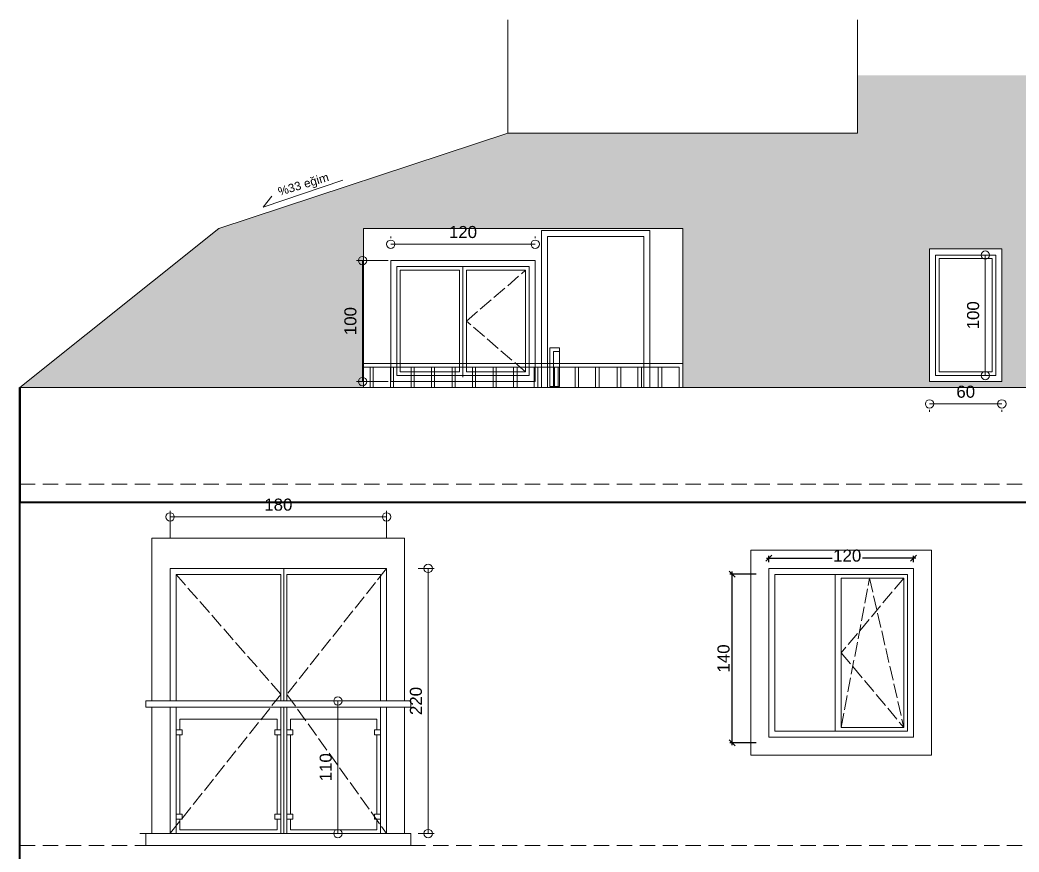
# Model space of a CAD drawing. Header units: millimetres. Extents: x 2990 to 12965, y 2692 to 30610.
# Drawn here: x 8947 to 9776, y 29920 to 30610 of the extents above; entities that cross this region are included whole.
import ezdxf
from ezdxf.enums import TextEntityAlignment as Align

# ---------------------------------------------------------------- set-up
doc = ezdxf.new("R2010")
doc.units = ezdxf.units.MM
doc.linetypes.add('ACAD_ISO02W100', pattern=[15, 12, -3])
doc.linetypes.add('HIDDENX2', pattern=[19.05, 12.7, -6.35])
for name, color, linetype, lineweight in [('SEM_DUVAR1', 136, 'Continuous', 40), ('SEM_IC OLCU', 140, 'Continuous', 13), ('SEM_KAPI', 30, 'Continuous', 18), ('SEM_PENCERE', 133, 'Continuous', 13), ('SEM_TEFRIS', 225, 'Continuous', 9), ('SEM_YAZI2', 53, 'Continuous', 9)]:
    doc.layers.add(name, color=color, linetype=linetype, lineweight=lineweight)
doc.styles.get("Standard").update_dxf_attribs({"font": 'arial.ttf'})
doc.styles.add('ÖLÇÜ YAZI', font='arial.ttf')
doc.dimstyles.new('1-50-İC', dxfattribs={"dimtxt": 10, "dimasz": 7, "dimexe": 5, "dimexo": 25, "dimgap": 5, "dimtad": 1, "dimdec": 0, "dimtxsty": 'Standard', "dimblk": 'ORIGIN', "dimcen": 5, "dimdle": 7, "dimclrd": 256, "dimclre": 256, "dimclrt": 256, "dimadec": 0, "dimazin": 0, "dimtfac": 1, "dimtdec": 0, "dimtix": 1, "dimtmove": 0, "dimatfit": 3, "dimldrblk": 'ORIGIN', "dimfxl": 1, "dimlwd": -1, "dimlwe": -1, "dimarcsym": 0})
doc.dimstyles.new('ÖLÇÜ50', dxfattribs={"dimscale": 100, "dimtxt": 0.1, "dimasz": 0.05, "dimexe": 0.02, "dimexo": 0.1, "dimgap": 0.02, "dimtad": 1, "dimdec": 0, "dimrnd": 0.5, "dimzin": 9, "dimdsep": 46, "dimtxsty": 'ÖLÇÜ YAZI', "dimblk": 'OBLIQUE', "dimcen": 0, "dimdle": 0.02, "dimclrd": 256, "dimclre": 256, "dimclrt": 256, "dimadec": 0, "dimazin": 0, "dimtfac": 1, "dimtdec": 0, "dimtix": 1, "dimtmove": 2, "dimatfit": 3, "dimldrblk": 'DOT', "dimfxl": 0.2, "dimfxlon": 1, "dimarcsym": 0})

# ---------------------------------------------------------------- blocks, each defined once
blk = doc.blocks.new('_Origin')
at = {"color": 0, "linetype": 'ByBlock', "lineweight": -2}
blk.add_line((0, 0), (-1, 0), dxfattribs=at)
blk.add_circle((0, 0), 0.5, dxfattribs=at)
blk = doc.blocks.new('*D1913')
at = {"layer": 'Defpoints', "color": 0, "transparency": 16777216}
for p in [(9210.49, 30045.15), (9210.49, 29935.15), (9210.49, 29935.15)]:
    blk.add_point(p, dxfattribs=at)
at = {"layer": 'SEM_IC OLCU', "transparency": 16777216}
for p, q in [((9235.49, 30045.15), (9215.49, 30045.15)), ((9210.49, 30038.15), (9210.49, 29942.15)), ((9235.49, 29935.15), (9215.49, 29935.15))]:
    blk.add_line(p, q, dxfattribs=at)
at = {"layer": 'SEM_IC OLCU', "transparency": 16777216, "xscale": 7, "yscale": 7, "zscale": 7}
for p, rotation in [((9210.49, 30045.15), 90), ((9210.49, 29935.15), 270)]:
    blk.add_blockref('_Origin', p, dxfattribs=dict(at, rotation=rotation))
at = {"layer": 'SEM_IC OLCU', "transparency": 16777216, "insert": (9200.38, 29990.15), "char_height": 10, "attachment_point": 5, "rotation": 90}
blk.add_mtext('110', dxfattribs=at)
blk = doc.blocks.new('*D1914')
at = {"layer": 'Defpoints', "color": 0, "transparency": 16777216}
for p in [(9252.02, 30155.15), (9252.02, 29935.15), (9285.34, 29935.15)]:
    blk.add_point(p, dxfattribs=at)
at = {"layer": 'SEM_IC OLCU', "transparency": 16777216}
for p, q in [((9277.02, 30155.15), (9290.34, 30155.15)), ((9285.34, 30148.15), (9285.34, 29942.15)), ((9277.02, 29935.15), (9290.34, 29935.15))]:
    blk.add_line(p, q, dxfattribs=at)
at = {"layer": 'SEM_IC OLCU', "transparency": 16777216, "xscale": 7, "yscale": 7, "zscale": 7}
for p, rotation in [((9285.34, 30155.15), 90), ((9285.34, 29935.15), 270)]:
    blk.add_blockref('_Origin', p, dxfattribs=dict(at, rotation=rotation))
at = {"layer": 'SEM_IC OLCU', "transparency": 16777216, "insert": (9275.24, 30045.15), "char_height": 10, "attachment_point": 5, "rotation": 90}
blk.add_mtext('220', dxfattribs=at)
blk = doc.blocks.new('*D1915')
at = {"layer": 'Defpoints', "color": 0, "transparency": 16777216}
for p in [(9250.85, 30197.89), (9071.16, 30155.15), (9250.85, 30155.15)]:
    blk.add_point(p, dxfattribs=at)
at = {"layer": 'SEM_IC OLCU', "transparency": 16777216}
for p, q in [((9071.16, 30180.15), (9071.16, 30202.89)), ((9078.16, 30197.89), (9243.85, 30197.89)), ((9250.85, 30180.15), (9250.85, 30202.89))]:
    blk.add_line(p, q, dxfattribs=at)
at = {"layer": 'SEM_IC OLCU', "transparency": 16777216, "xscale": 7, "yscale": 7, "zscale": 7, "rotation": 180}
blk.add_blockref('_Origin', (9071.16, 30197.89), dxfattribs=at)
at = {"layer": 'SEM_IC OLCU', "transparency": 16777216, "xscale": 7, "yscale": 7, "zscale": 7}
blk.add_blockref('_Origin', (9250.85, 30197.89), dxfattribs=at)
at = {"layer": 'SEM_IC OLCU', "transparency": 16777216, "insert": (9161.01, 30208), "char_height": 10, "attachment_point": 5}
blk.add_mtext('180', dxfattribs=at)
blk = doc.blocks.new('_Oblique')
at = {"color": 0, "linetype": 'ByBlock', "lineweight": -2}
blk.add_line((-0.5, -0.5), (0.5, 0.5), dxfattribs=at)
blk = doc.blocks.new('*D1916')
at = {"layer": 'Defpoints', "color": 0, "transparency": 16777216}
for p in [(9537.62, 30150.45), (9569.33, 30150.45), (9569.33, 30010.45)]:
    blk.add_point(p, dxfattribs=at)
at = {"layer": 'SEM_IC OLCU', "lineweight": -2, "transparency": 16777216}
for p, q in [((9557.62, 30150.45), (9535.62, 30150.45)), ((9537.62, 30008.45), (9537.62, 30152.45)), ((9557.62, 30010.45), (9535.62, 30010.45))]:
    blk.add_line(p, q, dxfattribs=at)
at = {"layer": 'SEM_IC OLCU', "lineweight": -2, "transparency": 16777216, "xscale": 5, "yscale": 5, "zscale": 5}
for p, rotation in [((9537.62, 30150.45), 90), ((9537.62, 30010.45), 270)]:
    blk.add_blockref('_Oblique', p, dxfattribs=dict(at, rotation=rotation))
at = {"layer": 'SEM_IC OLCU', "transparency": 16777216, "insert": (9530.52, 30080.45), "char_height": 10, "attachment_point": 5, "rotation": 90, "style": 'ÖLÇÜ YAZI'}
blk.add_mtext('140', dxfattribs=at)
blk = doc.blocks.new('_Dot')
at = {"color": 0, "linetype": 'ByBlock', "lineweight": -2}
blk.add_line((-0.5, 0), (-1, 0), dxfattribs=at)
at = {"color": 0, "linetype": 'ByBlock', "const_width": 0.5}
blk.add_lwpolyline([(-0.25, 0, 1), (0.25, 0, 1)], format="xyb", close=True, dxfattribs=at)
blk = doc.blocks.new('*D1917')
at = {"layer": 'Defpoints', "color": 0, "transparency": 16777216}
for p in [(9688.16, 30163.59), (9568.16, 30150.45), (9688.16, 30150.45)]:
    blk.add_point(p, dxfattribs=at)
at = {"layer": 'SEM_IC OLCU', "lineweight": -2, "transparency": 16777216}
for p, q in [((9568.16, 30160.45), (9568.16, 30165.59)), ((9688.16, 30160.45), (9688.16, 30165.59)), ((9566.16, 30163.59), (9620.61, 30163.59)), ((9690.16, 30163.59), (9645.72, 30163.59))]:
    blk.add_line(p, q, dxfattribs=at)
at = {"layer": 'SEM_IC OLCU', "lineweight": -2, "transparency": 16777216, "xscale": 5, "yscale": 5, "zscale": 5, "rotation": 180}
blk.add_blockref('_Oblique', (9568.16, 30163.59), dxfattribs=at)
at = {"layer": 'SEM_IC OLCU', "lineweight": -2, "transparency": 16777216, "xscale": 5, "yscale": 5, "zscale": 5}
blk.add_blockref('_Oblique', (9688.16, 30163.59), dxfattribs=at)
at = {"layer": 'SEM_IC OLCU', "transparency": 16777216, "insert": (9633.16, 30165.7), "char_height": 10, "attachment_point": 5, "style": 'ÖLÇÜ YAZI'}
blk.add_mtext('120', dxfattribs=at)
blk = doc.blocks.new('*D1924')
at = {"layer": 'Defpoints', "color": 0, "transparency": 16777216}
for p in [(9277.23, 30410.5), (9230.97, 30310.15), (9277.23, 30310.15)]:
    blk.add_point(p, dxfattribs=at)
at = {"layer": 'SEM_IC OLCU', "transparency": 16777216}
for p, q in [((9252.23, 30410.5), (9225.97, 30410.5)), ((9230.97, 30403.5), (9230.97, 30317.15)), ((9252.23, 30310.15), (9225.97, 30310.15))]:
    blk.add_line(p, q, dxfattribs=at)
at = {"layer": 'SEM_IC OLCU', "transparency": 16777216, "xscale": 7, "yscale": 7, "zscale": 7}
for p, rotation in [((9230.97, 30410.5), 90), ((9230.97, 30310.15), 270)]:
    blk.add_blockref('_Origin', p, dxfattribs=dict(at, rotation=rotation))
at = {"layer": 'SEM_IC OLCU', "transparency": 16777216, "insert": (9220.86, 30360.33), "char_height": 10, "attachment_point": 5, "rotation": 90}
blk.add_mtext('100', dxfattribs=at)
blk = doc.blocks.new('*D1925')
at = {"layer": 'Defpoints', "color": 0, "transparency": 16777216}
for p in [(9254.26, 30424.07), (9254.26, 30405.5), (9374.25, 30405.5)]:
    blk.add_point(p, dxfattribs=at)
at = {"layer": 'SEM_IC OLCU', "transparency": 16777216}
for p, q in [((9254.26, 30430.5), (9254.26, 30429.07)), ((9374.25, 30430.5), (9374.25, 30429.07)), ((9367.25, 30424.07), (9261.26, 30424.07))]:
    blk.add_line(p, q, dxfattribs=at)
at = {"layer": 'SEM_IC OLCU', "transparency": 16777216, "xscale": 7, "yscale": 7, "zscale": 7, "rotation": 180}
blk.add_blockref('_Origin', (9254.26, 30424.07), dxfattribs=at)
at = {"layer": 'SEM_IC OLCU', "transparency": 16777216, "xscale": 7, "yscale": 7, "zscale": 7}
blk.add_blockref('_Origin', (9374.25, 30424.07), dxfattribs=at)
at = {"layer": 'SEM_IC OLCU', "transparency": 16777216, "insert": (9314.26, 30434.17), "char_height": 10, "attachment_point": 5}
blk.add_mtext('120', dxfattribs=at)
blk = doc.blocks.new('*D1926')
at = {"layer": 'Defpoints', "color": 0, "transparency": 16777216}
for p in [(9731.5, 30415.15), (9747.77, 30415.15), (9731.5, 30315.15)]:
    blk.add_point(p, dxfattribs=at)
at = {"layer": 'SEM_IC OLCU', "transparency": 16777216}
for p, q in [((9756.5, 30415.15), (9752.77, 30415.15)), ((9747.77, 30322.15), (9747.77, 30408.15)), ((9756.5, 30315.15), (9752.77, 30315.15))]:
    blk.add_line(p, q, dxfattribs=at)
at = {"layer": 'SEM_IC OLCU', "transparency": 16777216, "xscale": 7, "yscale": 7, "zscale": 7}
for p, rotation in [((9747.77, 30415.15), 90), ((9747.77, 30315.15), 270)]:
    blk.add_blockref('_Origin', p, dxfattribs=dict(at, rotation=rotation))
at = {"layer": 'SEM_IC OLCU', "transparency": 16777216, "insert": (9737.66, 30365.15), "char_height": 10, "attachment_point": 5, "rotation": 90}
blk.add_mtext('100', dxfattribs=at)
blk = doc.blocks.new('*D1927')
at = {"layer": 'Defpoints', "color": 0, "transparency": 16777216}
for p in [(9701.51, 30310.15), (9761.5, 30310.15), (9761.5, 30291.58)]:
    blk.add_point(p, dxfattribs=at)
at = {"layer": 'SEM_IC OLCU', "transparency": 16777216}
for p, q in [((9708.51, 30291.58), (9754.5, 30291.58)), ((9701.51, 30285.15), (9701.51, 30286.58)), ((9761.5, 30285.15), (9761.5, 30286.58))]:
    blk.add_line(p, q, dxfattribs=at)
at = {"layer": 'SEM_IC OLCU', "transparency": 16777216, "xscale": 7, "yscale": 7, "zscale": 7, "rotation": 180}
blk.add_blockref('_Origin', (9701.51, 30291.58), dxfattribs=at)
at = {"layer": 'SEM_IC OLCU', "transparency": 16777216, "xscale": 7, "yscale": 7, "zscale": 7}
blk.add_blockref('_Origin', (9761.5, 30291.58), dxfattribs=at)
at = {"layer": 'SEM_IC OLCU', "transparency": 16777216, "insert": (9731.5, 30301.69), "char_height": 10, "attachment_point": 5}
blk.add_mtext('60', dxfattribs=at)

msp = doc.modelspace()

# ---------------------------------------------------------------- hatches: boundary and pattern name
at = {"layer": 'SEM_TEFRIS'}
h = msp.add_hatch(dxfattribs=at)
h.set_pattern_fill('AR-RSHKE', color=256, scale=0.1)
h.set_pattern_definition([(0, (-42440.44, 14587.888), (64.77, 30.48), [15.24, -12.7, 17.78, -7.62, 22.86, -10.16]), (0, (-42425.2, 14589.158), (64.77, 30.48), [12.7, -48.26, 10.16, -15.24]), (0, (-42394.72, 14585.983), (64.77, 30.48), [7.62, -78.74]), (90, (-42440.44, 14587.888), (-21.59, 30.48), [29.21, -92.71]), (90, (-42425.2, 14587.888), (-21.59, 30.48), [28.575, -93.345]), (90, (-42412.5, 14587.888), (-21.59, 30.48), [26.67, -95.25]), (90, (-42394.72, 14585.983), (-21.59, 30.48), [29.21, -92.71]), (90, (-42387.1, 14585.983), (-21.59, 30.48), [29.21, -92.71]), (90, (-42364.24, 14587.888), (-21.59, 30.48), [27.94, -93.98])])
h.paths.add_polyline_path([(9351.6, 30516.35), (9111.6, 30437.15), (8946.6, 30305.15), (9231.6, 30305.15), (9231.6, 30437.15), (9496.6, 30437.15), (9496.6, 30305.15), (9911.37, 30305.15), (9911.37, 30325.15), (9911.37, 30437.15), (10376.6, 30437.15), (10376.6, 30305.15), (10626.6, 30305.15), (10461.6, 30437.15), (10076.6, 30564.2), (9641.6, 30564.2), (9641.6, 30516.35)])
h.paths.add_polyline_path([(9701.51, 30420.15), (9761.5, 30420.15), (9761.5, 30310.15), (9701.51, 30310.15)], flags=16)
h.paths.add_polyline_path([(9706.51, 30415.15), (9756.5, 30415.15), (9756.5, 30315.15), (9706.51, 30315.15)], flags=0)
h.paths.add_polyline_path([(9709.51, 30412.15), (9753.5, 30412.15), (9753.5, 30318.15), (9734.5, 30318.15), (9709.51, 30318.15)], flags=0)
h.paths.add_polyline_path([(10363.53, 30478.05), (10409.53, 30464.1), (10413.52, 30477.27), (10367.52, 30491.22)], flags=25)
h.paths.add_polyline_path([(9161.05, 30459.37), (9207.06, 30473.32), (9203.06, 30486.49), (9157.06, 30472.54)], flags=25)

# ---------------------------------------------------------------- linework, layer by layer
at = {"layer": 'SEM_DUVAR1'}
for p, q in [((8946.6, 28410.15), (8946.6, 30305.15)), ((8946.6, 30305.15), (8946.6, 30210.15)), ((8946.6, 30210.15), (10626.6, 30210.15))]:
    msp.add_line(p, q, dxfattribs=at)
at = {"layer": 'SEM_KAPI'}
for points in [[(9379.34, 30305.15), (9379.34, 30435.43), (9469.34, 30435.43), (9469.34, 30305.15)], [(9464.34, 30305.15), (9464.34, 30430.43), (9384.34, 30430.43), (9384.34, 30305.15)], [(9394.34, 30335.13), (9389.34, 30335.13), (9389.34, 30306.13)]]:
    msp.add_lwpolyline(points, dxfattribs=at)
msp.add_lwpolyline([(9386.34, 30306.13), (9394.34, 30306.13), (9394.34, 30338.13), (9386.34, 30338.13)], close=True, dxfattribs=at)
at = {"layer": 'SEM_PENCERE'}
for p, q in [((9706.51, 30415.15), (9706.51, 30315.15)), ((9706.51, 30415.15), (9756.5, 30415.15)), ((9756.5, 30315.15), (9756.5, 30415.15)), ((9369.25, 30405.5), (9259.26, 30405.5)), ((9259.26, 30405.5), (9259.26, 30315.15)), ((9314.26, 30313.83), (9314.26, 30405.5)), ((9369.25, 30315.15), (9369.25, 30405.5)), ((9709.51, 30412.15), (9709.51, 30318.15)), ((9709.51, 30412.15), (9753.5, 30412.15)), ((9753.5, 30318.15), (9753.5, 30412.15)), ((9311.26, 30402.5), (9262.26, 30402.5)), ((9262.26, 30402.5), (9262.26, 30318.15)), ((9311.26, 30318.15), (9311.26, 30402.5)), ((9366.25, 30402.5), (9317.26, 30402.5)), ((9317.26, 30402.5), (9317.26, 30318.15)), ((9366.25, 30318.15), (9366.25, 30402.5)), ((9231.6, 30325.15), (9496.6, 30325.15)), ((9231.6, 30322.15), (9493.6, 30322.15)), ((9237.24, 30305.15), (9237.24, 30322.15)), ((9239.72, 30322.15), (9239.72, 30305.15)), ((9254.24, 30305.15), (9254.24, 30322.15)), ((9256.72, 30322.15), (9256.72, 30305.15)), ((9271.24, 30305.15), (9271.24, 30322.15)), ((9273.72, 30322.15), (9273.72, 30305.15)), ((9288.24, 30305.15), (9288.24, 30322.15)), ((9290.72, 30322.15), (9290.72, 30305.15)), ((9305.24, 30305.15), (9305.24, 30322.15)), ((9307.72, 30322.15), (9307.72, 30305.15)), ((9322.24, 30305.15), (9322.24, 30322.15)), ((9324.72, 30322.15), (9324.72, 30305.15)), ((9339.24, 30305.15), (9339.24, 30322.15)), ((9341.72, 30322.15), (9341.72, 30305.15)), ((9356.24, 30305.15), (9356.24, 30322.15)), ((9359.24, 30305.15), (9359.24, 30322.15)), ((9373.24, 30305.15), (9373.24, 30322.15)), ((9376.24, 30305.15), (9376.24, 30322.15)), ((9390.24, 30305.15), (9390.24, 30322.15)), ((9393.24, 30305.15), (9393.24, 30322.15)), ((9407.24, 30305.15), (9407.24, 30322.15)), ((9410.24, 30305.15), (9410.24, 30322.15)), ((9424.24, 30305.15), (9424.24, 30322.15)), ((9427.24, 30305.15), (9427.24, 30322.15)), ((9442.28, 30305.15), (9442.28, 30322.15)), ((9445.28, 30305.15), (9445.28, 30322.15)), ((9459.28, 30305.15), (9459.28, 30322.15)), ((9462.28, 30305.15), (9462.28, 30322.15)), ((9476.28, 30305.15), (9476.28, 30322.15)), ((9479.28, 30305.15), (9479.28, 30322.15)), ((9493.6, 30305.15), (9493.6, 30322.15)), ((9496.6, 30305.15), (9496.6, 30325.15)), ((9369.25, 30315.15), (9259.26, 30315.15)), ((9311.26, 30318.15), (9262.26, 30318.15)), ((9366.25, 30318.15), (9317.26, 30318.15)), ((9706.51, 30315.15), (9756.5, 30315.15)), ((9709.51, 30318.15), (9753.5, 30318.15)), ((9734.5, 30318.15), (9753.5, 30318.15)), ((9163.18, 30150.15, 0), (9163.18, 30045.15, 0)), ((9165.68, 30155.15, 0), (9165.68, 30045.15, 0)), ((9168.18, 30150.15, 0), (9168.18, 30045.15, 0)), ((9076.16, 30040.15, 0), (9051.16, 30040.15, 0)), ((9186.18, 30040.15, 0), (9071.16, 30040.15, 0)), ((9270.85, 30040.15, 0), (9128.66, 30040.15, 0)), ((9163.18, 30040.15, 0), (9163.18, 29940.15, 0)), ((9165.68, 30040.15, 0), (9165.68, 29935.15, 0)), ((9168.18, 30040.15, 0), (9168.18, 29940.15, 0)), ((9046.16, 29935.15, 0), (9076.16, 29935.15, 0)), ((9071.16, 29935.15, 0), (9186.18, 29935.15, 0))]:
    msp.add_line(p, q, dxfattribs=at)
at = {"layer": 'SEM_PENCERE', "linetype": 'ACAD_ISO02W100', "transparency": 33554630}
for p, q in [((9317.26, 30360.33), (9366.25, 30402.5)), ((9366.25, 30318.15), (9317.26, 30360.33))]:
    msp.add_line(p, q, dxfattribs=at)
at = {"layer": 'SEM_PENCERE', "transparency": 33554628}
msp.add_line((9623.16, 30150.15), (9623.16, 30020.15), dxfattribs=at)
at = {"layer": 'SEM_PENCERE', "elevation": 0}
for points in [[(9056.16, 30045.15), (9056.16, 30180.15), (9265.85, 30180.15), (9265.85, 30045.15)], [(9071.16, 30045.15), (9071.16, 30155.15), (9250.85, 30155.15), (9250.85, 30045.15)], [(9076.16, 30045.15), (9076.16, 30150.15), (9163.18, 30150.15)], [(9168.18, 30150.15), (9245.85, 30150.15), (9245.85, 30045.15)], [(9270.85, 30040.15), (9270.85, 30045.15), (9051.16, 30045.15), (9051.16, 30040.15)], [(9076.16, 30045.15), (9051.16, 30045.15), (9051.16, 30040.15)], [(9056.16, 30040.15), (9056.16, 29935.15)], [(9250.85, 30040.15), (9250.85, 29935.15), (9071.16, 29935.15), (9071.16, 30040.15)], [(9071.16, 30040.15), (9071.16, 29935.15)], [(9071.16, 30040.15), (9071.16, 29935.15)], [(9076.16, 29940.15), (9076.16, 30040.15)], [(9076.16, 30040.15), (9076.16, 29935.15)], [(9076.16, 30040.15), (9076.16, 29935.15)], [(9163.18, 30040.15), (9163.18, 29935.15)], [(9163.18, 30040.15), (9163.18, 29935.15)], [(9168.18, 30040.15), (9168.18, 29935.15)], [(9168.18, 30040.15), (9168.18, 29935.15)], [(9245.85, 30040.15), (9245.85, 29940.15)], [(9245.85, 30040.15), (9245.85, 29935.15)], [(9250.85, 30040.15), (9250.85, 29935.15)], [(9265.85, 30040.15), (9265.85, 29935.15)], [(9079.16, 30021.15), (9079.16, 30030.15), (9160.18, 30030.15), (9160.18, 30021.15)], [(9171.18, 30021.15), (9171.18, 30030.15), (9196.1, 30030.15)], [(9196.1, 30030.15), (9242.85, 30030.15), (9242.85, 30021.15)], [(9076.16, 30021.15), (9081.16, 30021.15), (9081.16, 30017.15), (9076.16, 30017.15)], [(9079.16, 29951.15), (9079.16, 30017.15)], [(9163.18, 30021.15), (9158.18, 30021.15), (9158.18, 30017.15), (9163.18, 30017.15)], [(9160.18, 30017.15), (9160.18, 29951.15)], [(9168.18, 30021.15), (9173.18, 30021.15), (9173.18, 30017.15), (9168.18, 30017.15)], [(9171.18, 29951.15), (9171.18, 30017.15)], [(9245.85, 30021.15), (9240.85, 30021.15), (9240.85, 30017.15), (9245.85, 30017.15)], [(9242.85, 30017.15), (9242.85, 29951.15)], [(9076.16, 29951.15), (9081.16, 29951.15), (9081.16, 29947.15), (9076.16, 29947.15)], [(9163.18, 29951.15), (9158.18, 29951.15), (9158.18, 29947.15), (9163.18, 29947.15)], [(9168.18, 29951.15), (9173.18, 29951.15), (9173.18, 29947.15), (9168.18, 29947.15)], [(9245.85, 29951.15), (9240.85, 29951.15), (9240.85, 29947.15), (9245.85, 29947.15)], [(9160.18, 29947.15), (9160.18, 29938.15), (9079.16, 29938.15), (9079.16, 29947.15)], [(9196.1, 29938.15), (9171.18, 29938.15), (9171.18, 29947.15)], [(9242.85, 29947.15), (9242.85, 29938.15), (9196.1, 29938.15)]]:
    msp.add_lwpolyline(points, dxfattribs=at)
at = {"layer": 'SEM_PENCERE', "transparency": 33554628}
for points in [[(9553.16, 30170.15), (9703.16, 30170.15), (9703.16, 30000.15), (9553.16, 30000.15)], [(9568.16, 30155.15), (9688.16, 30155.15), (9688.16, 30015.15), (9568.16, 30015.15)], [(9573.16, 30150.15), (9683.16, 30150.15), (9683.16, 30020.15), (9573.16, 30020.15)], [(9680.16, 30147.15), (9628.16, 30147.15), (9628.16, 30023.15), (9680.16, 30023.15)]]:
    msp.add_lwpolyline(points, close=True, dxfattribs=at)
at = {"layer": 'SEM_PENCERE', "linetype": 'ACAD_ISO02W100', "elevation": 0}
for points in [[(9076.16, 30150.15), (9163.18, 30050.67), (9071.16, 29935.15)], [(9250.85, 30155.15), (9168.18, 30050.67), (9250.85, 29935.15)]]:
    msp.add_lwpolyline(points, dxfattribs=at)
at = {"layer": 'SEM_PENCERE', "linetype": 'ACAD_ISO02W100', "transparency": 33554628}
for points in [[(9680.16, 30147.15), (9628.16, 30085.15), (9680.16, 30023.15)], [(9628.16, 30023.15), (9651.66, 30147.15), (9680.16, 30023.15)]]:
    msp.add_lwpolyline(points, dxfattribs=at)
at = {"layer": 'SEM_PENCERE', "elevation": 0}
msp.add_lwpolyline([(9051.16, 29925.15), (9270.85, 29925.15), (9270.85, 29935.15), (9051.16, 29935.15)], close=True, dxfattribs=at)
at = {"layer": 'SEM_YAZI2', "transparency": 33554633}
for p, q in [((9351.6, 30610.15), (9351.6, 30516.35)), ((9351.6, 30516.35), (9111.6, 30437.15)), ((8946.6, 30305.15), (9111.6, 30437.15)), ((9231.6, 30437.15, 0), (9496.6, 30437.15, 0)), ((9496.6, 30305.15), (9496.6, 30437.15)), ((10676.6, 30305.15), (8946.6, 30305.15))]:
    msp.add_line(p, q, dxfattribs=at)
at = {"layer": 'SEM_YAZI2'}
for p, q in [((9641.6, 30610.15), (9641.6, 30516.35)), ((9351.6, 30516.35), (9641.6, 30516.35)), ((9231.6, 30305.15), (9231.6, 30437.15)), ((9701.51, 30420.15), (9701.51, 30310.15)), ((9701.51, 30420.15), (9761.5, 30420.15)), ((9761.5, 30310.15), (9761.5, 30420.15)), ((9374.25, 30410.5), (9254.26, 30410.5)), ((9254.26, 30410.5), (9254.26, 30310.15)), ((9374.25, 30310.15), (9374.25, 30410.5)), ((9374.25, 30310.15), (9254.26, 30310.15)), ((9701.51, 30310.15), (9761.5, 30310.15))]:
    msp.add_line(p, q, dxfattribs=at)
at = {"layer": 'SEM_YAZI2', "ltscale": 5}
for p, q in [((9214.42, 30477.34), (9148.53, 30454.75)), ((9148.53, 30454.75), (9155.74, 30463.88))]:
    msp.add_line(p, q, dxfattribs=at)
at = {"layer": 'SEM_YAZI2', "linetype": 'HIDDENX2', "transparency": 33554633}
for p, q in [((8946.6, 30225.15), (10676.6, 30225.15, 0)), ((8946.6, 29925.15), (10626.6, 29925.15, 0))]:
    msp.add_line(p, q, dxfattribs=at)

# ---------------------------------------------------------------- texts
at = {"layer": 'SEM_YAZI2', "ltscale": 5}
msp.add_text('%%%33 eğim', height=7, rotation=16.86811, dxfattribs=at).set_placement((9181.77, 30473.86), align=Align.MIDDLE_CENTER)

# ---------------------------------------------------------------- dimensions: what is measured, and where the dimension line sits
at = {"layer": 'SEM_IC OLCU'}
for p1, p2, picture, middle in [((9374.25, 30405.5), (9254.26, 30405.5), '*D1925', (9314.26, 30434.17)), ((9701.51, 30310.15), (9761.5, 30310.15), '*D1927', (9731.5, 30301.69))]:
    dim = msp.add_aligned_dim(p1=p1, p2=p2, distance=-18.57, dimstyle='1-50-İC', override={"dimdec": 0, "dimatfit": 2}, dxfattribs=at)
    dim.commit()
    dim.dimension.update_dxf_attribs({"geometry": picture, "text_midpoint": middle})
for base, p1, p2, angle, picture, middle in [((9230.97, 30310.15), (9277.23, 30410.5), (9277.23, 30310.15), 270, '*D1924', (9220.86, 30360.33)), ((9747.77, 30415.15), (9731.5, 30315.15), (9731.5, 30415.15), 90, '*D1926', (9737.66, 30365.15))]:
    dim = msp.add_linear_dim(base=base, p1=p1, p2=p2, angle=angle, dimstyle='1-50-İC', override={"dimdec": 0, "dimatfit": 2}, dxfattribs=at)
    dim.commit()
    dim.dimension.update_dxf_attribs({"geometry": picture, "text_midpoint": middle})
dim = msp.add_linear_dim(base=(9250.85, 30197.89, 0), p1=(9071.16, 30155.15, 0), p2=(9250.85, 30155.15, 0), dimstyle='1-50-İC', dxfattribs=at)
dim.commit()
dim.dimension.update_dxf_attribs({"geometry": '*D1915', "text_midpoint": (9161.01, 30197.89, 0), "dimtype": 160})
at = {"layer": 'SEM_IC OLCU', "transparency": 33554628}
dim = msp.add_linear_dim(base=(9688.16, 30163.59), p1=(9568.16, 30150.45), p2=(9688.16, 30150.45), angle=180, dimstyle='ÖLÇÜ50', dxfattribs=at)
dim.commit()
dim.dimension.update_dxf_attribs({"geometry": '*D1917', "text_midpoint": (9633.16, 30165.7), "dimtype": 160})
at = {"layer": 'SEM_IC OLCU'}
for base, p1, p2, picture, middle in [((9285.34, 29935.15, 0), (9252.02, 30155.15, 0), (9252.02, 29935.15, 0), '*D1914', (9275.24, 30045.15, 0)), ((9210.49, 29935.15, 0), (9210.49, 30045.15, 0), (9210.49, 29935.15, 0), '*D1913', (9200.38, 29990.15, 0))]:
    dim = msp.add_linear_dim(base=base, p1=p1, p2=p2, angle=90, dimstyle='1-50-İC', dxfattribs=at)
    dim.commit()
    dim.dimension.update_dxf_attribs({"geometry": picture, "text_midpoint": middle})
at = {"layer": 'SEM_IC OLCU', "transparency": 33554628}
dim = msp.add_linear_dim(base=(9537.62, 30150.45), p1=(9569.33, 30010.45), p2=(9569.33, 30150.45), angle=90, dimstyle='ÖLÇÜ50', dxfattribs=at)
dim.commit()
dim.dimension.update_dxf_attribs({"geometry": '*D1916', "text_midpoint": (9530.52, 30080.45)})

doc.saveas('drawing.dxf')
